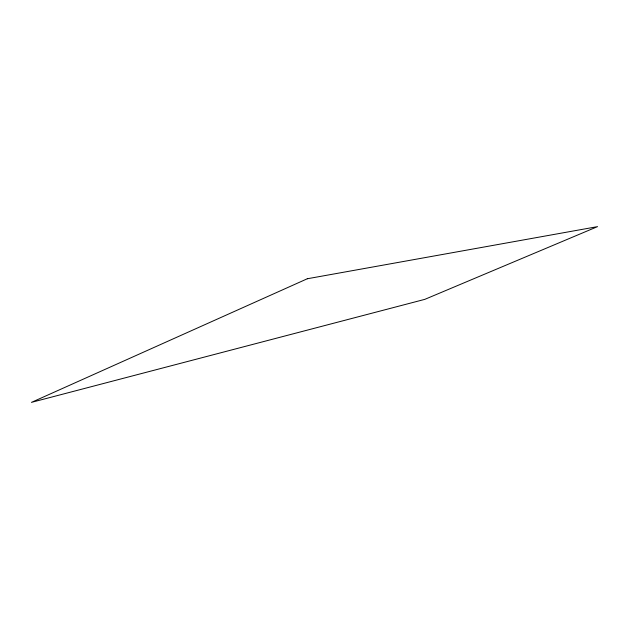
<?xml version="1.0" encoding="UTF-8"?>
<svg xmlns="http://www.w3.org/2000/svg" width="629" height="629" viewBox="0 0 629 629"><rect width="100%" height="100%" fill="white"/><g stroke="black" fill="none" stroke-linecap="round" stroke-linejoin="round"><path stroke-width="0.94" d="M307.329 278.749L31.45 402.371L424.834 299.349L597.55 226.629L307.329 278.749"/></g></svg>
